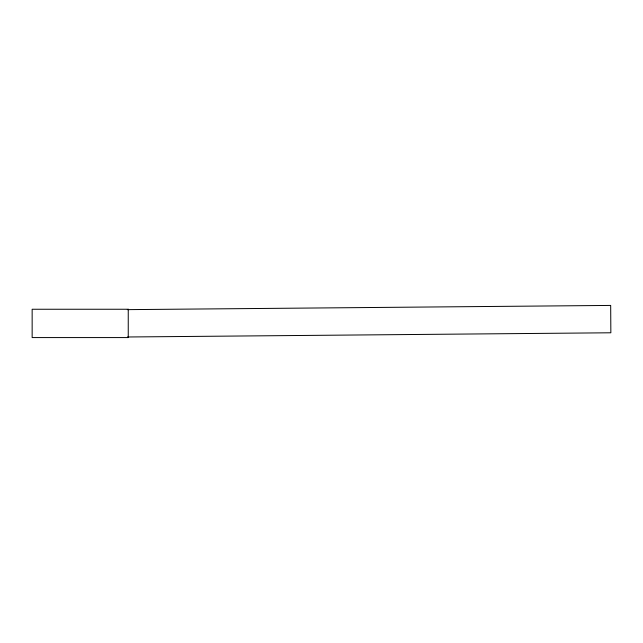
<?xml version="1.0" encoding="UTF-8"?>
<svg xmlns="http://www.w3.org/2000/svg" width="643" height="643" viewBox="0 0 643 643"><rect width="100%" height="100%" fill="white"/><g stroke="black" fill="none" stroke-linecap="round" stroke-linejoin="round"><path stroke-width="0.96" d="M127.298 309.637L610.681 305.425L610.85 332.785L127.475 336.988M128.246 309.251L32.15 309.251L32.15 337.575L128.246 337.575L128.246 309.251"/></g></svg>
